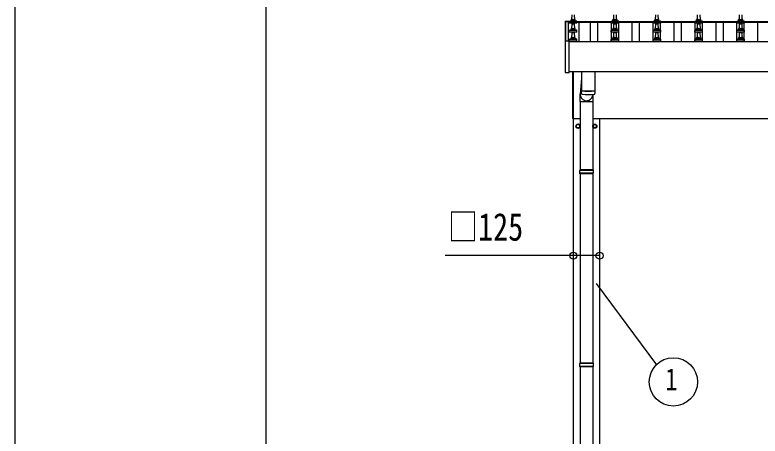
# Model space of a CAD drawing. Units: millimetres, scale not verified. Extents: x -16820 to 16820, y -11880 to 11880.
# Drawn here: x -16820 to -13260, y -1796 to 214 of the extents above; entities that cross this region are included whole.
import ezdxf
from ezdxf.enums import TextEntityAlignment as Align

# ---------------------------------------------------------------- set-up
doc = ezdxf.new("R2010")
doc.units = ezdxf.units.MM
doc.header["$LTSCALE"] = 50
for name, color, linetype in [('0-4_YKK_13', 4, 'Continuous'), ('0-5_YKK_A1', 4, 'Continuous'), ('0-6_YKK_D', 6, 'Continuous'), ('0-7_YKK_ZWAK', 7, 'Continuous')]:
    doc.layers.add(name, color=color, linetype=linetype)
doc.styles.add('ＭＳ ゴシック', font='')
doc.styles.get('ＭＳ ゴシック').set_extended_font_data('MS Gothic')

msp = doc.modelspace()

# ---------------------------------------------------------------- linework, layer by layer
at = {"layer": '0-4_YKK_13'}
for p, q in [((-14159.42, 190.69), (-14158.69, 214.21)), ((-14148.15, 214.21), (-14147.42, 190.69)), ((-13959.42, 190.69), (-13958.69, 214.21)), ((-13948.15, 214.21), (-13947.42, 190.69)), ((-13759.42, 190.69), (-13758.69, 214.21)), ((-13748.15, 214.21), (-13747.42, 190.69)), ((-13559.42, 190.69), (-13558.69, 214.21)), ((-13548.15, 214.21), (-13547.42, 190.69)), ((-13359.42, 190.69), (-13358.69, 214.21)), ((-13348.15, 214.21), (-13347.42, 190.69)), ((-14191.72, 184.11), (-14191.72, 183.51)), ((-14191.72, 183.51), (-14191.72, 87.94)), ((-14190.72, 184.63), (-14172.72, 184.63)), ((-14171.72, 183.51), (-14171.72, 184.11)), ((-14171.72, 182.89), (-14171.72, 183.51)), ((-14171.67, 175.19), (-14171.67, 182.9)), ((-14171.29, 183.69), (-14135.55, 183.69)), ((-14170.91, 183.87), (-14164.19, 185.5)), ((-14163.8, 185.69), (-14143.04, 185.69)), ((-14163.42, 186.48), (-14163.42, 190.69)), ((-14162.42, 190.69), (-14144.42, 190.69)), ((-14143.42, 186.48), (-14143.42, 190.69)), ((-14135.94, 183.87), (-14142.66, 185.5)), ((-14135.17, 175.19), (-14135.17, 182.9)), ((-13971.67, 175.19), (-13971.67, 182.9)), ((-13971.29, 183.69), (-13935.55, 183.69)), ((-13970.91, 183.87), (-13964.19, 185.5)), ((-13963.8, 185.69), (-13943.04, 185.69)), ((-13963.42, 186.48), (-13963.42, 190.69)), ((-13962.42, 190.69), (-13944.42, 190.69)), ((-13943.42, 186.48), (-13943.42, 190.69)), ((-13935.94, 183.87), (-13942.66, 185.5)), ((-13935.17, 175.19), (-13935.17, 182.9)), ((-13771.67, 175.19), (-13771.67, 182.9)), ((-13771.29, 183.69), (-13735.55, 183.69)), ((-13770.91, 183.87), (-13764.19, 185.5)), ((-13763.8, 185.69), (-13743.04, 185.69)), ((-13763.42, 186.48), (-13763.42, 190.69)), ((-13762.42, 190.69), (-13744.42, 190.69)), ((-13743.42, 186.48), (-13743.42, 190.69)), ((-13735.94, 183.87), (-13742.66, 185.5)), ((-13735.17, 175.19), (-13735.17, 182.9)), ((-13571.67, 175.19), (-13571.67, 182.9)), ((-13571.29, 183.69), (-13535.55, 183.69)), ((-13570.91, 183.87), (-13564.19, 185.5)), ((-13563.8, 185.69), (-13543.04, 185.69)), ((-13563.42, 186.48), (-13563.42, 190.69)), ((-13562.42, 190.69), (-13544.42, 190.69)), ((-13543.42, 186.48), (-13543.42, 190.69)), ((-13535.94, 183.87), (-13542.66, 185.5)), ((-13535.17, 175.19), (-13535.17, 182.9)), ((-13371.67, 175.19), (-13371.67, 182.9)), ((-13371.29, 183.69), (-13335.55, 183.69)), ((-13370.91, 183.87), (-13364.19, 185.5)), ((-13363.8, 185.69), (-13343.04, 185.69)), ((-13363.42, 186.48), (-13363.42, 190.69)), ((-13362.42, 190.69), (-13344.42, 190.69)), ((-13343.42, 186.48), (-13343.42, 190.69)), ((-13335.94, 183.87), (-13342.66, 185.5)), ((-13335.17, 175.19), (-13335.17, 182.9)), ((-14135.17, 175.19), (-14171.67, 175.19)), ((-14170.91, 141.02), (-14164.19, 142.65)), ((-14163.8, 142.83), (-14143.04, 142.83)), ((-14163.42, 143.62), (-14163.42, 147.83)), ((-14162.42, 147.83), (-14144.42, 147.83)), ((-14159.42, 147.83), (-14158.69, 171.36)), ((-14157.69, 172.33), (-14149.15, 172.33)), ((-14148.15, 171.36), (-14147.42, 147.83)), ((-14143.42, 143.62), (-14143.42, 147.83)), ((-14135.94, 141.02), (-14142.66, 142.65)), ((-13935.17, 175.19), (-13971.67, 175.19)), ((-13970.91, 141.02), (-13964.19, 142.65)), ((-13963.8, 142.83), (-13943.04, 142.83)), ((-13963.42, 143.62), (-13963.42, 147.83)), ((-13962.42, 147.83), (-13944.42, 147.83)), ((-13959.42, 147.83), (-13958.69, 171.36)), ((-13957.69, 172.33), (-13949.15, 172.33)), ((-13948.15, 171.36), (-13947.42, 147.83)), ((-13943.42, 143.62), (-13943.42, 147.83)), ((-13935.94, 141.02), (-13942.66, 142.65)), ((-13735.17, 175.19), (-13771.67, 175.19)), ((-13770.91, 141.02), (-13764.19, 142.65)), ((-13763.8, 142.83), (-13743.04, 142.83)), ((-13763.42, 143.62), (-13763.42, 147.83)), ((-13762.42, 147.83), (-13744.42, 147.83)), ((-13759.42, 147.83), (-13758.69, 171.36)), ((-13757.69, 172.33), (-13749.15, 172.33)), ((-13748.15, 171.36), (-13747.42, 147.83)), ((-13743.42, 143.62), (-13743.42, 147.83)), ((-13735.94, 141.02), (-13742.66, 142.65)), ((-13535.17, 175.19), (-13571.67, 175.19)), ((-13570.91, 141.02), (-13564.19, 142.65)), ((-13563.8, 142.83), (-13543.04, 142.83)), ((-13563.42, 143.62), (-13563.42, 147.83)), ((-13562.42, 147.83), (-13544.42, 147.83)), ((-13559.42, 147.83), (-13558.69, 171.36)), ((-13557.69, 172.33), (-13549.15, 172.33)), ((-13548.15, 171.36), (-13547.42, 147.83)), ((-13543.42, 143.62), (-13543.42, 147.83)), ((-13535.94, 141.02), (-13542.66, 142.65)), ((-13335.17, 175.19), (-13371.67, 175.19)), ((-13370.91, 141.02), (-13364.19, 142.65)), ((-13363.8, 142.83), (-13343.04, 142.83)), ((-13363.42, 143.62), (-13363.42, 147.83)), ((-13362.42, 147.83), (-13344.42, 147.83)), ((-13359.42, 147.83), (-13358.69, 171.36)), ((-13357.69, 172.33), (-13349.15, 172.33)), ((-13348.15, 171.36), (-13347.42, 147.83)), ((-13343.42, 143.62), (-13343.42, 147.83)), ((-13335.94, 141.02), (-13342.66, 142.65)), ((-14171.67, 132.33), (-14171.67, 140.05)), ((-14135.17, 132.33), (-14171.67, 132.33)), ((-14171.29, 140.83), (-14135.55, 140.83)), ((-14159.42, 104.98), (-14158.69, 128.5)), ((-14157.69, 129.48), (-14149.15, 129.48)), ((-14148.15, 128.5), (-14147.42, 104.98)), ((-14135.17, 132.33), (-14135.17, 140.05)), ((-13971.67, 132.33), (-13971.67, 140.05)), ((-13935.17, 132.33), (-13971.67, 132.33)), ((-13971.29, 140.83), (-13935.55, 140.83)), ((-13959.42, 104.98), (-13958.69, 128.5)), ((-13957.69, 129.48), (-13949.15, 129.48)), ((-13948.15, 128.5), (-13947.42, 104.98)), ((-13935.17, 132.33), (-13935.17, 140.05)), ((-13771.67, 132.33), (-13771.67, 140.05)), ((-13735.17, 132.33), (-13771.67, 132.33)), ((-13771.29, 140.83), (-13735.55, 140.83)), ((-13759.42, 104.98), (-13758.69, 128.5)), ((-13757.69, 129.48), (-13749.15, 129.48)), ((-13748.15, 128.5), (-13747.42, 104.98)), ((-13735.17, 132.33), (-13735.17, 140.05)), ((-13571.67, 132.33), (-13571.67, 140.05)), ((-13535.17, 132.33), (-13571.67, 132.33)), ((-13571.29, 140.83), (-13535.55, 140.83)), ((-13559.42, 104.98), (-13558.69, 128.5)), ((-13557.69, 129.48), (-13549.15, 129.48)), ((-13548.15, 128.5), (-13547.42, 104.98)), ((-13535.17, 132.33), (-13535.17, 140.05)), ((-13371.67, 132.33), (-13371.67, 140.05)), ((-13335.17, 132.33), (-13371.67, 132.33)), ((-13371.29, 140.83), (-13335.55, 140.83)), ((-13359.42, 104.98), (-13358.69, 128.5)), ((-13357.69, 129.48), (-13349.15, 129.48)), ((-13348.15, 128.5), (-13347.42, 104.98)), ((-13335.17, 132.33), (-13335.17, 140.05)), ((-14191.72, 88.04), (-14191.72, -59.96)), ((-14190.72, 88.54), (-14191.22, 88.54)), ((-14172.72, 88.54), (-14190.72, 88.54)), ((-14172.22, 88.54), (-14172.72, 88.54)), ((-14171.72, -59.96), (-14171.72, 88.04)), ((-14171.67, 89.48), (-14171.67, 97.19)), ((-14135.17, 89.48), (-14171.67, 89.48)), ((-14171.29, 97.98), (-14135.55, 97.98)), ((-14170.91, 98.16), (-14164.19, 99.79)), ((-14163.8, 99.98), (-14143.04, 99.98)), ((-14163.42, 100.76), (-14163.42, 104.98)), ((-14162.42, 104.98), (-14144.42, 104.98)), ((-14143.42, 100.76), (-14143.42, 104.98)), ((-14135.94, 98.16), (-14142.66, 99.79)), ((-14135.17, 89.48), (-14135.17, 97.19)), ((-13971.67, 89.48), (-13971.67, 97.19)), ((-13935.17, 89.48), (-13971.67, 89.48)), ((-13971.29, 97.98), (-13935.55, 97.98)), ((-13970.91, 98.16), (-13964.19, 99.79)), ((-13963.8, 99.98), (-13943.04, 99.98)), ((-13963.42, 100.76), (-13963.42, 104.98)), ((-13962.42, 104.98), (-13944.42, 104.98)), ((-13943.42, 100.76), (-13943.42, 104.98)), ((-13935.94, 98.16), (-13942.66, 99.79)), ((-13935.17, 89.48), (-13935.17, 97.19)), ((-13771.67, 89.48), (-13771.67, 97.19)), ((-13735.17, 89.48), (-13771.67, 89.48)), ((-13771.29, 97.98), (-13735.55, 97.98)), ((-13770.91, 98.16), (-13764.19, 99.79)), ((-13763.8, 99.98), (-13743.04, 99.98)), ((-13763.42, 100.76), (-13763.42, 104.98)), ((-13762.42, 104.98), (-13744.42, 104.98)), ((-13743.42, 100.76), (-13743.42, 104.98)), ((-13735.94, 98.16), (-13742.66, 99.79)), ((-13735.17, 89.48), (-13735.17, 97.19)), ((-13571.67, 89.48), (-13571.67, 97.19)), ((-13535.17, 89.48), (-13571.67, 89.48)), ((-13571.29, 97.98), (-13535.55, 97.98)), ((-13570.91, 98.16), (-13564.19, 99.79)), ((-13563.8, 99.98), (-13543.04, 99.98)), ((-13563.42, 100.76), (-13563.42, 104.98)), ((-13562.42, 104.98), (-13544.42, 104.98)), ((-13543.42, 100.76), (-13543.42, 104.98)), ((-13535.94, 98.16), (-13542.66, 99.79)), ((-13535.17, 89.48), (-13535.17, 97.19)), ((-13371.67, 89.48), (-13371.67, 97.19)), ((-13335.17, 89.48), (-13371.67, 89.48)), ((-13371.29, 97.98), (-13335.55, 97.98)), ((-13370.91, 98.16), (-13364.19, 99.79)), ((-13363.8, 99.98), (-13343.04, 99.98)), ((-13363.42, 100.76), (-13363.42, 104.98)), ((-13362.42, 104.98), (-13344.42, 104.98)), ((-13343.42, 100.76), (-13343.42, 104.98)), ((-13335.94, 98.16), (-13342.66, 99.79)), ((-13335.17, 89.48), (-13335.17, 97.19)), ((-14191.22, -60.46), (-14172.22, -60.46)), ((-14155.42, -280.5), (-14155.42, -57.85)), ((-14153.42, -57.85), (-14153.42, -280.5)), ((-14113.42, -57.85), (-14113.42, -147.48)), ((-14049.42, -57.85), (-14049.42, -147.48)), ((-14113.45, -87.85), (-14119.98, -163.82)), ((-14120.07, -198.48), (-14120.07, -163.82)), ((-14113.22, -161.46), (-14113.45, -148.48)), ((-14108.95, -147.76), (-14108.93, -148.76)), ((-14059.92, -164.99), (-14059.92, -526)), ((-14053.9, -147.76), (-14053.91, -148.76)), ((-14049.39, -148.48), (-14049.62, -161.46)), ((-14120.07, -198.48), (-14059.92, -198.48)), ((-14119.92, -198.48), (-14119.92, -526)), ((-14153.42, -280.5), (-14155.42, -280.5)), ((-14121.32, -316.75), (-14121.42, -316.75)), ((-14121.32, -317.25), (-14121.42, -317.25)), ((-14058.52, -316.75), (-14058.42, -316.75)), ((-14058.52, -317.25), (-14058.42, -317.25)), ((-14056.92, -528), (-14122.92, -528)), ((-14057.92, -526), (-14121.92, -526)), ((-14121.92, -526), (-14121.92, -528)), ((-14057.92, -526), (-14057.92, -528)), ((-14056.92, -542), (-14122.92, -542)), ((-14121.92, -544), (-14121.92, -542)), ((-14057.92, -544), (-14121.92, -544)), ((-14119.92, -544), (-14119.92, -1448.5)), ((-14059.92, -544), (-14059.92, -1448.5)), ((-14057.92, -544), (-14057.92, -542)), ((-14056.92, -1450.49), (-14122.92, -1450.49)), ((-14057.92, -1448.49), (-14121.92, -1448.49)), ((-14121.92, -1448.49), (-14121.92, -1450.49)), ((-14057.92, -1448.49), (-14057.92, -1450.49)), ((-14056.92, -1464.49), (-14122.92, -1464.49)), ((-14121.92, -1466.49), (-14121.92, -1464.49)), ((-14057.92, -1466.49), (-14121.92, -1466.49)), ((-14119.92, -1466.49), (-14119.92, -2371)), ((-14059.92, -1466.49), (-14059.92, -2371)), ((-14057.92, -1466.49), (-14057.92, -1464.49))]:
    msp.add_line(p, q, dxfattribs=at)
for points in [[(-14191.72, 184.11), (-14191.69, 184.3), (-14191.61, 184.43), (-14191.52, 184.51), (-14191.44, 184.57), (-14191.36, 184.59), (-14191.31, 184.61), (-14191.27, 184.61), (-14191.23, 184.62), (-14191.04, 184.63), (-14190.86, 184.63), (-14190.72, 184.63)], [(-14172.72, 184.63), (-14172.53, 184.63), (-14172.36, 184.62), (-14172.22, 184.62), (-14172.15, 184.61), (-14172.09, 184.6), (-14172, 184.56), (-14171.87, 184.46), (-14171.78, 184.33), (-14171.77, 184.31)]]:
    msp.add_lwpolyline(points, dxfattribs=at)
for points in [[(-14129.92, -307.19), (-14138.42, -312.09), (-14138.42, -321.91), (-14129.92, -326.81), (-14121.42, -321.91), (-14121.42, -312.09)], [(-14049.92, -307.19), (-14041.42, -312.09), (-14041.42, -321.91), (-14049.92, -326.81), (-14058.42, -321.91), (-14058.42, -312.09)]]:
    msp.add_lwpolyline(points, close=True, dxfattribs=at)
for centre, radius in [((-14129.92, -317), 10), ((-14129.92, -317), 8.5), ((-14049.92, -317), 10), ((-14049.92, -317), 8.5)]:
    msp.add_circle(centre, radius, dxfattribs=at)
for centre, radius, start, end in [((-14172.22, 184.11), 0.499, 0.00068, 23.5008), ((-14170.67, 182.9), 1, 103.62699, 180), ((-14164.42, 186.48), 1, 283.62699, 0), ((-14159.34, 190.06), 4.13, 90, 171.17633), ((-14162.42, 189.69), 1, 90, 180), ((-14150.09, 190.69), 4.83, 133.60282, 180), ((-14156.75, 190.69), 4.83, 0, 46.39718), ((-14147.51, 190.06), 4.13, 8.82367, 90), ((-14144.42, 189.69), 1, 0, 90), ((-14142.42, 186.48), 1, 180, 256.37301), ((-14136.17, 182.9), 1, 0, 76.37301), ((-13970.67, 182.9), 1, 103.62699, 180), ((-13964.42, 186.48), 1, 283.62699, 0), ((-13959.34, 190.06), 4.13, 90, 171.17633), ((-13962.42, 189.69), 1, 90, 180), ((-13950.09, 190.69), 4.83, 133.60282, 180), ((-13956.75, 190.69), 4.83, 0, 46.39718), ((-13947.51, 190.06), 4.13, 8.82367, 90), ((-13944.42, 189.69), 1, 0, 90), ((-13942.42, 186.48), 1, 180, 256.37301), ((-13936.17, 182.9), 1, 0, 76.37301), ((-13770.67, 182.9), 1, 103.62699, 180), ((-13764.42, 186.48), 1, 283.62699, 0), ((-13759.34, 190.06), 4.13, 90, 171.17633), ((-13762.42, 189.69), 1, 90, 180), ((-13750.09, 190.69), 4.83, 133.60282, 180), ((-13756.75, 190.69), 4.83, 0, 46.39718), ((-13747.51, 190.06), 4.13, 8.82367, 90), ((-13744.42, 189.69), 1, 0, 90), ((-13742.42, 186.48), 1, 180, 256.37301), ((-13736.17, 182.9), 1, 0, 76.37301), ((-13570.67, 182.9), 1, 103.62699, 180), ((-13564.42, 186.48), 1, 283.62699, 0), ((-13559.34, 190.06), 4.13, 90, 171.17633), ((-13562.42, 189.69), 1, 90, 180), ((-13550.09, 190.69), 4.83, 133.60282, 180), ((-13556.75, 190.69), 4.83, 0, 46.39718), ((-13547.51, 190.06), 4.13, 8.82367, 90), ((-13544.42, 189.69), 1, 0, 90), ((-13542.42, 186.48), 1, 180, 256.37301), ((-13536.17, 182.9), 1, 0, 76.37301), ((-13370.67, 182.9), 1, 103.62699, 180), ((-13364.42, 186.48), 1, 283.62699, 0), ((-13359.34, 190.06), 4.13, 90, 171.17633), ((-13362.42, 189.69), 1, 90, 180), ((-13350.09, 190.69), 4.83, 133.60282, 180), ((-13356.75, 190.69), 4.83, 0, 46.39718), ((-13347.51, 190.06), 4.13, 8.82367, 90), ((-13344.42, 189.69), 1, 0, 90), ((-13342.42, 186.48), 1, 180, 256.37301), ((-13336.17, 182.9), 1, 0, 76.37301), ((-14164.42, 143.62), 1, 283.62699, 0), ((-14159.34, 147.2), 4.13, 90, 171.17633), ((-14162.42, 146.83), 1, 90, 180), ((-14157.69, 171.33), 1, 90, 178.60509), ((-14150.09, 147.83), 4.83, 133.60282, 180), ((-14156.75, 147.83), 4.83, 0, 46.39718), ((-14149.15, 171.33), 1, 1.39491, 90), ((-14147.51, 147.2), 4.13, 8.82367, 90), ((-14144.42, 146.83), 1, 0, 90), ((-14142.42, 143.62), 1, 180, 256.37301), ((-13964.42, 143.62), 1, 283.62699, 0), ((-13959.34, 147.2), 4.13, 90, 171.17633), ((-13962.42, 146.83), 1, 90, 180), ((-13957.69, 171.33), 1, 90, 178.60509), ((-13950.09, 147.83), 4.83, 133.60282, 180), ((-13956.75, 147.83), 4.83, 0, 46.39718), ((-13949.15, 171.33), 1, 1.39491, 90), ((-13947.51, 147.2), 4.13, 8.82367, 90), ((-13944.42, 146.83), 1, 0, 90), ((-13942.42, 143.62), 1, 180, 256.37301), ((-13764.42, 143.62), 1, 283.62699, 0), ((-13759.34, 147.2), 4.13, 90, 171.17633), ((-13762.42, 146.83), 1, 90, 180), ((-13757.69, 171.33), 1, 90, 178.60509), ((-13750.09, 147.83), 4.83, 133.60282, 180), ((-13756.75, 147.83), 4.83, 0, 46.39718), ((-13749.15, 171.33), 1, 1.39491, 90), ((-13747.51, 147.2), 4.13, 8.82367, 90), ((-13744.42, 146.83), 1, 0, 90), ((-13742.42, 143.62), 1, 180, 256.37301), ((-13564.42, 143.62), 1, 283.62699, 0), ((-13559.34, 147.2), 4.13, 90, 171.17633), ((-13562.42, 146.83), 1, 90, 180), ((-13557.69, 171.33), 1, 90, 178.60509), ((-13550.09, 147.83), 4.83, 133.60282, 180), ((-13556.75, 147.83), 4.83, 0, 46.39718), ((-13549.15, 171.33), 1, 1.39491, 90), ((-13547.51, 147.2), 4.13, 8.82367, 90), ((-13544.42, 146.83), 1, 0, 90), ((-13542.42, 143.62), 1, 180, 256.37301), ((-13364.42, 143.62), 1, 283.62699, 0), ((-13359.34, 147.2), 4.13, 90, 171.17633), ((-13362.42, 146.83), 1, 90, 180), ((-13357.69, 171.33), 1, 90, 178.60509), ((-13350.09, 147.83), 4.83, 133.60282, 180), ((-13356.75, 147.83), 4.83, 0, 46.39718), ((-13349.15, 171.33), 1, 1.39491, 90), ((-13347.51, 147.2), 4.13, 8.82367, 90), ((-13344.42, 146.83), 1, 0, 90), ((-13342.42, 143.62), 1, 180, 256.37301), ((-14170.67, 140.05), 1, 103.62699, 180), ((-14159.34, 104.34), 4.13, 90, 171.17633), ((-14157.69, 128.48), 1, 90, 178.60509), ((-14150.09, 104.98), 4.83, 133.60282, 180), ((-14156.75, 104.98), 4.83, 0, 46.39718), ((-14149.15, 128.48), 1, 1.39491, 90), ((-14147.51, 104.34), 4.13, 8.82367, 90), ((-14136.17, 140.05), 1, 0, 76.37301), ((-13970.67, 140.05), 1, 103.62699, 180), ((-13959.34, 104.34), 4.13, 90, 171.17633), ((-13957.69, 128.48), 1, 90, 178.60509), ((-13950.09, 104.98), 4.83, 133.60282, 180), ((-13956.75, 104.98), 4.83, 0, 46.39718), ((-13949.15, 128.48), 1, 1.39491, 90), ((-13947.51, 104.34), 4.13, 8.82367, 90), ((-13936.17, 140.05), 1, 0, 76.37301), ((-13770.67, 140.05), 1, 103.62699, 180), ((-13759.34, 104.34), 4.13, 90, 171.17633), ((-13757.69, 128.48), 1, 90, 178.60509), ((-13750.09, 104.98), 4.83, 133.60282, 180), ((-13756.75, 104.98), 4.83, 0, 46.39718), ((-13749.15, 128.48), 1, 1.39491, 90), ((-13747.51, 104.34), 4.13, 8.82367, 90), ((-13736.17, 140.05), 1, 0, 76.37301), ((-13570.67, 140.05), 1, 103.62699, 180), ((-13559.34, 104.34), 4.13, 90, 171.17633), ((-13557.69, 128.48), 1, 90, 178.60509), ((-13550.09, 104.98), 4.83, 133.60282, 180), ((-13556.75, 104.98), 4.83, 0, 46.39718), ((-13549.15, 128.48), 1, 1.39491, 90), ((-13547.51, 104.34), 4.13, 8.82367, 90), ((-13536.17, 140.05), 1, 0, 76.37301), ((-13370.67, 140.05), 1, 103.62699, 180), ((-13359.34, 104.34), 4.13, 90, 171.17633), ((-13357.69, 128.48), 1, 90, 178.60509), ((-13350.09, 104.98), 4.83, 133.60282, 180), ((-13356.75, 104.98), 4.83, 0, 46.39718), ((-13349.15, 128.48), 1, 1.39491, 90), ((-13347.51, 104.34), 4.13, 8.82367, 90), ((-13336.17, 140.05), 1, 0, 76.37301), ((-14191.22, 88.04), 0.5, 90, 180), ((-14172.22, 88.04), 0.5, 0, 90), ((-14170.67, 97.19), 1, 103.62699, 180), ((-14164.42, 100.76), 1, 283.62699, 0), ((-14162.42, 103.98), 1, 90, 180), ((-14144.42, 103.98), 1, 0, 90), ((-14142.42, 100.76), 1, 180, 256.37301), ((-14136.17, 97.19), 1, 0, 76.37301), ((-13970.67, 97.19), 1, 103.62699, 180), ((-13964.42, 100.76), 1, 283.62699, 0), ((-13962.42, 103.98), 1, 90, 180), ((-13944.42, 103.98), 1, 0, 90), ((-13942.42, 100.76), 1, 180, 256.37301), ((-13936.17, 97.19), 1, 0, 76.37301), ((-13770.67, 97.19), 1, 103.62699, 180), ((-13764.42, 100.76), 1, 283.62699, 0), ((-13762.42, 103.98), 1, 90, 180), ((-13744.42, 103.98), 1, 0, 90), ((-13742.42, 100.76), 1, 180, 256.37301), ((-13736.17, 97.19), 1, 0, 76.37301), ((-13570.67, 97.19), 1, 103.62699, 180), ((-13564.42, 100.76), 1, 283.62699, 0), ((-13562.42, 103.98), 1, 90, 180), ((-13544.42, 103.98), 1, 0, 90), ((-13542.42, 100.76), 1, 180, 256.37301), ((-13536.17, 97.19), 1, 0, 76.37301), ((-13370.67, 97.19), 1, 103.62699, 180), ((-13364.42, 100.76), 1, 283.62699, 0), ((-13362.42, 103.98), 1, 90, 180), ((-13344.42, 103.98), 1, 0, 90), ((-13342.42, 100.76), 1, 180, 256.37301), ((-13336.17, 97.19), 1, 0, 76.37301), ((-14191.22, -59.96), 0.5, 180, 270), ((-14172.22, -59.96), 0.5, 270, 0), ((-14081.42, 332.25), 480.8, 266.18381, 273.81619), ((-14081.42, 331.25), 480.8, 266.18381, 273.81619), ((-14109.8, -161.23), 3.43, 183.91307, 262.91645), ((-14081.43, 354.23), 519.67, 266.82357, 273.17802), ((-14053.04, -161.23), 3.43, 277.00994, 356.09787), ((-14129.92, -317), 8.6, 171.25399, 188.74601), ((-14129.92, -317), 8.6, 111.25399, 128.74601), ((-14129.92, -317), 8.6, 51.25399, 68.74601), ((-14129.92, -317), 8.6, 1.66581, 8.74601), ((-14129.92, -317), 8.6, 351.25399, 358.33419), ((-14049.92, -317), 8.6, 171.25399, 178.33419), ((-14049.92, -317), 8.6, 181.66581, 188.74601), ((-14049.92, -317), 8.6, 111.25399, 128.74601), ((-14049.92, -317), 8.6, 51.25399, 68.74601), ((-14049.92, -317), 8.6, 351.25399, 8.74601), ((-14129.92, -317), 8.6, 231.25399, 248.74601), ((-14129.92, -317), 8.6, 291.25399, 308.74601), ((-14049.92, -317), 8.6, 231.25399, 248.74601), ((-14049.92, -317), 8.6, 291.25399, 308.74601), ((-14074.17, -535), 49.25, 171.82876, 180.00002), ((-14105.67, -535), 49.25, 359.99998, 8.17124), ((-14074.17, -535), 49.25, 180.00002, 188.17127), ((-14105.67, -535), 49.25, 351.82873, 359.99998), ((-14074.17, -1457.49), 49.25, 171.82876, 180.00002), ((-14074.17, -1457.49), 49.25, 180.00002, 188.17127), ((-14105.67, -1457.49), 49.25, 359.99998, 8.17124), ((-14105.67, -1457.49), 49.25, 351.82873, 359.99998)]:
    msp.add_arc(centre, radius, start, end, dxfattribs=at)
msp.add_ellipse((-14089.92, -163.82), major_axis=(0, -31.56), ratio=0.952301, start_param=4.5832251, end_param=7.8170597, dxfattribs=at)
at = {"layer": '0-5_YKK_A1'}
for p, q in [((-14188.42, 182.94), (-14176.42, 182.94)), ((-14188.42, 88.54), (-14188.42, 182.94)), ((-14176.42, 88.54), (-14176.42, 182.94)), ((-14176.42, 182.89), (-8730.42, 182.89)), ((-14176.42, 182.89), (-14176.42, 179.31)), ((-14176.42, 179.31), (-8730.42, 179.31)), ((-14126.92, 179.31), (-14126.92, 87.89)), ((-14070.92, 87.89), (-14070.92, 179.31)), ((-14035.92, 87.89), (-14035.92, 179.31)), ((-13970.92, 87.89), (-13970.92, 179.31)), ((-13935.92, 87.89), (-13935.92, 179.31)), ((-13870.92, 87.89), (-13870.92, 179.31)), ((-13835.92, 87.89), (-13835.92, 179.31)), ((-13770.92, 87.89), (-13770.92, 179.31)), ((-13735.92, 87.89), (-13735.92, 179.31)), ((-13670.92, 87.89), (-13670.92, 179.31)), ((-13635.92, 87.89), (-13635.92, 179.31)), ((-13570.92, 87.89), (-13570.92, 179.31)), ((-13535.92, 87.89), (-13535.92, 179.31)), ((-13470.92, 87.89), (-13470.92, 179.31)), ((-13435.92, 87.89), (-13435.92, 179.31)), ((-13370.92, 87.89), (-13370.92, 179.31)), ((-13335.92, 87.89), (-13335.92, 179.31)), ((-13270.92, 87.89), (-13270.92, 179.31)), ((-14171.72, 87.81), (-8735.12, 87.81)), ((-8735.12, -57.85), (-14171.72, -57.85)), ((-14153.42, -280), (-14119.92, -280)), ((-14152.42, -3080), (-14152.42, -280)), ((-14059.92, -280), (-8846.92, -280)), ((-14027.42, -280), (-14027.42, -3080))]:
    msp.add_line(p, q, dxfattribs=at)
at = {"layer": '0-6_YKK_D'}
for p, q in [((-14152.42, -935), (-14152.42, -936)), ((-14043.48, -1067.7), (-13755.81, -1455.93))]:
    msp.add_line(p, q, dxfattribs=at)
msp.add_lwpolyline([(-14027.42, -935), (-14152.42, -935), (-14764.42, -935)], dxfattribs=at)
for centre, radius in [((-14152.42, -935), 17), ((-14027.42, -935), 17), ((-13674.65, -1537.69), 115.2)]:
    msp.add_circle(centre, radius, dxfattribs=at)
at = {"layer": '0-7_YKK_ZWAK'}
msp.add_line((-15619.92, -10100), (-15619.92, 11100), dxfattribs=at)
msp.add_lwpolyline([(-16820, -11880), (16820, -11880), (16820, 11880), (-16820, 11880)], close=True, dxfattribs=at)

# ---------------------------------------------------------------- texts
at = {"layer": '0-6_YKK_D', "style": 'ＭＳ ゴシック', "width": 0.8}
for s, height, p in [('□125', 132, (-14751.62, -903)), ('1', 105.6, (-13713.05, -1609.69))]:
    msp.add_text(s, height=height, dxfattribs=at).set_placement(p, align=Align.BOTTOM_LEFT)

doc.saveas('drawing.dxf')
